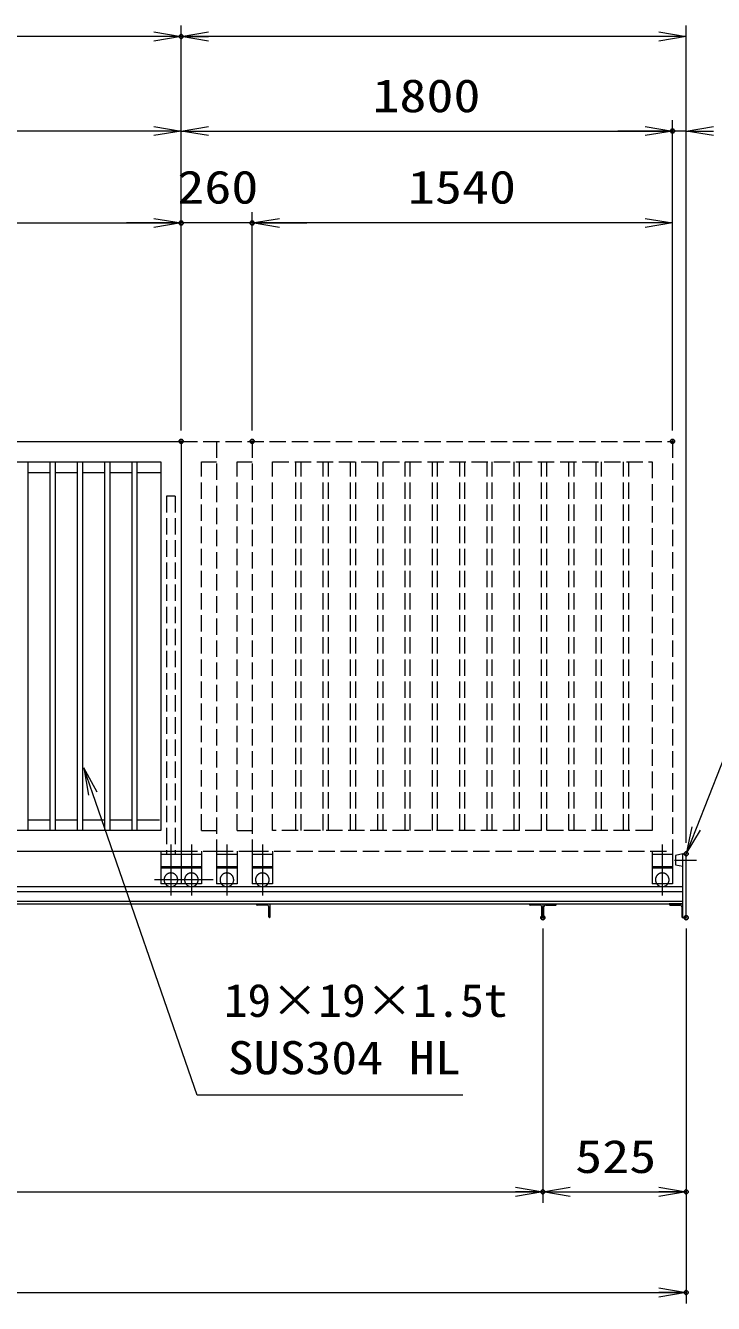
# Model space of a CAD drawing. Units: millimetres at full size. Extents: x -11880 to 11880, y -8400 to 8400.
# Drawn here: x 4383 to 6903, y 755 to 5434 of the extents above; entities that cross this region are included whole.
import ezdxf
from ezdxf.enums import TextEntityAlignment as Align

# ---------------------------------------------------------------- set-up
doc = ezdxf.new("R2010")
doc.units = ezdxf.units.MM
doc.header["$LTSCALE"] = 30
doc.header["$PDMODE"] = 32
doc.header["$PDSIZE"] = 15
for name, pattern in [('USER1', [10.7, 5, -2.5, 0.7, -2.5]), ('USER2', [2.7, 2, -0.7]), ('USER4', [80, 60, -20]), ('USER5', [160, 100, -20, 20, -20]), ('USER6', [200, 100, -20, 20, -20, 20, -20])]:
    doc.linetypes.add(name, pattern=pattern)
for name, color, linetype, lineweight in [('0-1_外形線', 7, 'Continuous', 18), ('0-2_01', 4, 'Continuous', 18), ('0-3_軸線', 6, 'USER1', 18), ('0-4_隠れ線', 4, 'USER2', 18), ('0-8_寸法線', 3, 'Continuous', 18), ('0-9_0', 7, 'Continuous', 18)]:
    doc.layers.add(name, color=color, linetype=linetype, lineweight=lineweight)
doc.layers.add('0-A_DEFPOINTS', color=7, linetype='Continuous')
doc.styles.add('ＭＳ ゴシック', font='')
doc.styles.get('ＭＳ ゴシック').set_extended_font_data('MS Gothic')

# ---------------------------------------------------------------- blocks, each defined once
blk = doc.blocks.new('_OPEN')
at = {"layer": '0-9_0'}
blk.add_line((0, 0), (-30, 0), dxfattribs=at)
blk.add_lwpolyline([(-30, 5), (0, 0), (-30, -5)], dxfattribs=at)
blk = doc.blocks.new('S163')
at = {"layer": '0-8_寸法線'}
for points in [[(9983341.4, -16180421.1), (9954159.8, -16180421.1), (9942669.2, -16147333.1), (9941685, -16144499.1)], [(9943141.5, -16147169.1), (9941685, -16144499.1), (9942196.8, -16147497.1)]]:
    blk.add_lwpolyline(points, dxfattribs=at)
at = {"layer": '0-8_寸法線', "color": 254, "style": 'ＭＳ ゴシック'}
for s, width, p in [('19×19×1.5t', 1.05, (9957075.8, -16172930.5)), ('SUS304 HL', 1.15, (9957507.8, -16179230.5))]:
    blk.add_text(s, height=3637, dxfattribs=dict(at, width=width)).set_placement(p, align=Align.BOTTOM_LEFT)
blk = doc.blocks.new('S165')
at = {"layer": '0-8_寸法線'}
for points in [[(10045810.1, -16137370.2), (10014410.9, -16137370.2), (10008983.9, -16151139.7), (10007883.8, -16153930.7)], [(10008518.7, -16150956.4), (10007883.8, -16153930.7), (10009449, -16151323)]]:
    blk.add_lwpolyline(points, dxfattribs=at)
at = {"layer": '0-8_寸法線', "color": 254, "style": 'ＭＳ ゴシック', "width": 0.75}
blk.add_text('引込時ストッパ－', height=3637, dxfattribs=at).set_placement((10017989.3, -16136179.6), align=Align.BOTTOM_LEFT)

msp = doc.modelspace()

# ---------------------------------------------------------------- linework, layer by layer
at = {"layer": '0-1_外形線'}
for p, q in [((4953.29, 3911.31), (4953.29, 2411.31)), ((4392.79, 2486.31), (4392.79, 3836.31)), ((4473.79, 3796.31), (4392.79, 3796.31)), ((4473.79, 2486.31), (4473.79, 3836.31)), ((4492.79, 2486.31), (4492.79, 3836.31)), ((4573.79, 3796.31), (4492.79, 3796.31)), ((4573.79, 2486.31), (4573.79, 3836.31)), ((4592.79, 2486.31), (4592.79, 3836.31)), ((4673.79, 3796.31), (4592.79, 3796.31)), ((4673.79, 2486.31), (4673.79, 3836.31)), ((4692.79, 2486.31), (4692.79, 3836.31)), ((4773.79, 3796.31), (4692.79, 3796.31)), ((4773.79, 2486.31), (4773.79, 3836.31)), ((4792.79, 2486.31), (4792.79, 3836.31)), ((4878.29, 3796.31), (4792.79, 3796.31)), ((4392.79, 2526.31), (4473.79, 2526.31)), ((4492.79, 2526.31), (4573.79, 2526.31)), ((4592.79, 2526.31), (4673.79, 2526.31)), ((4692.79, 2526.31), (4773.79, 2526.31)), ((4792.79, 2526.31), (4873.79, 2526.31)), ((3488.29, 2411.31), (4953.29, 2411.31)), ((6791.29, 2167.81), (6791.29, 2401.31)), ((6791.29, 2401.31), (6803.29, 2401.31)), ((6803.29, 2167.81), (6803.29, 2401.31)), ((878.29, 2281.31), (6791.29, 2281.31)), ((878.29, 2263.81), (6791.29, 2263.81)), ((878.29, 2228.11), (6791.29, 2228.11)), ((5267.79, 2213.81), (5231.29, 2213.81)), ((5274.29, 2170.81), (5274.29, 2207.31)), ((6228.29, 2216.81), (6228.29, 2217.81)), ((6267.79, 2213.81), (6231.29, 2213.81)), ((6274.29, 2170.81), (6274.29, 2207.31)), ((6278.29, 2217.81), (6278.29, 2167.81)), ((6278.29, 2217.81), (6278.29, 2167.81)), ((6282.29, 2170.81), (6282.29, 2207.31)), ((6288.79, 2213.81), (6325.29, 2213.81)), ((6328.29, 2216.81), (6328.29, 2217.81)), ((6744.29, 2213.81), (6780.79, 2213.81)), ((6787.29, 2207.31), (6787.29, 2170.81)), ((6278.29, 2167.81), (6277.29, 2167.81)), ((6278.29, 2167.81), (6279.29, 2167.81)), ((6791.29, 2167.81), (6803.29, 2167.81))]:
    msp.add_line(p, q, dxfattribs=at)
for points in [[(3162.12, 3911.31), (3413.29, 3911.31), (4953.29, 3911.31)], [(6791.29, 2400.81), (6764.29, 2395.81), (6764.29, 2360.81), (6791.29, 2355.81)], [(878.29, 2167.81), (878.29, 2217.81), (6791.29, 2217.81)], [(5278.29, 2217.81), (5278.29, 2167.81), (5277.29, 2167.81)], [(6791.29, 2217.81), (6741.29, 2217.81), (6741.29, 2216.81)], [(6790.29, 2167.81), (6791.29, 2167.81), (6791.29, 2217.81)]]:
    msp.add_lwpolyline(points, dxfattribs=at)
msp.add_lwpolyline([(4878.29, 2486.31), (3488.29, 2486.31), (3488.29, 3836.31), (4878.29, 3836.31)], close=True, dxfattribs=at)
for centre, radius, start, end in [((5231.29, 2216.81), 3, 180, 270), ((5267.79, 2207.31), 6.5, 0, 90), ((6231.29, 2216.81), 3, 180, 270), ((6267.79, 2207.31), 6.5, 0, 90), ((6288.79, 2207.31), 6.5, 90, 180), ((6325.29, 2216.81), 3, 270, 0), ((6744.29, 2216.81), 3, 180, 270), ((6780.79, 2207.31), 6.5, 0, 90), ((5277.29, 2170.81), 3, 180, 270), ((6277.29, 2170.81), 3, 180, 270), ((6279.29, 2170.81), 3, 270, 0), ((6790.29, 2170.81), 3, 180, 270)]:
    msp.add_arc(centre, radius, start, end, dxfattribs=at)
at = {"layer": '0-2_01', "linetype": 'USER5'}
for p, q in [((4915.79, 2435.63), (4915.79, 2248.52)), ((4990.79, 2435.63), (4990.79, 2248.52)), ((5120.79, 2435.63), (5120.79, 2248.52)), ((5250.79, 2435.63), (5250.79, 2248.52)), ((6715.78, 2435.63), (6715.78, 2248.52)), ((4980.89, 2306.31), (4855.56, 2306.31)), ((5070.89, 2306.31), (4933.56, 2306.31))]:
    msp.add_line(p, q, dxfattribs=at)
at = {"layer": '0-2_01', "color": 7}
for p, q in [((4878.29, 2411.31), (4878.29, 2291.31)), ((4953.29, 2399.31), (4878.29, 2399.31)), ((4953.29, 2354.31), (4878.29, 2354.31))]:
    msp.add_line(p, q, dxfattribs=at)
at = {"layer": '0-2_01', "linetype": 'USER6'}
for p, q in [((5028.29, 2399.31), (4953.29, 2399.31)), ((5028.29, 2411.31), (5028.29, 2291.31)), ((5083.29, 2411.31), (5083.29, 2291.31)), ((5158.29, 2399.31), (5083.29, 2399.31)), ((5213.29, 2411.31), (5213.29, 2291.31)), ((5288.29, 2399.31), (5213.29, 2399.31)), ((6678.28, 2411.31), (6678.28, 2291.31)), ((6753.29, 2399.31), (6678.28, 2399.31)), ((5028.29, 2354.31), (4953.29, 2354.31)), ((5028.29, 2348.31), (4953.29, 2348.31)), ((5158.29, 2354.31), (5083.29, 2354.31)), ((5158.29, 2348.31), (5083.29, 2348.31)), ((5288.29, 2354.31), (5213.29, 2354.31)), ((5288.29, 2348.31), (5213.29, 2348.31)), ((6753.29, 2354.31), (6678.28, 2354.31)), ((6753.29, 2348.31), (6678.28, 2348.31)), ((5028.29, 2291.31), (4953.29, 2291.31))]:
    msp.add_line(p, q, dxfattribs=at)
at = {"layer": '0-2_01', "linetype": 'USER4'}
msp.add_line((4953.29, 2348.31), (4878.29, 2348.31), dxfattribs=at)
at = {"layer": '0-2_01', "color": 7}
msp.add_lwpolyline([(4953.29, 2411.31), (4953.29, 2291.31), (4878.29, 2291.31)], dxfattribs=at)
at = {"layer": '0-2_01', "linetype": 'USER6'}
for points in [[(5158.29, 2411.31), (5158.29, 2291.31), (5083.29, 2291.31)], [(5288.29, 2411.31), (5288.29, 2291.31), (5213.29, 2291.31)], [(6753.29, 2411.31), (6753.29, 2291.31), (6678.28, 2291.31)]]:
    msp.add_lwpolyline(points, dxfattribs=at)
at = {"layer": '0-2_01', "linetype": 'USER4'}
msp.add_arc((4915.79, 2306.31), 25, 323.1301, 216.8699, dxfattribs=at)
at = {"layer": '0-2_01', "linetype": 'USER6'}
for centre, start, end in [((4990.79, 2306.31), 323.1301, 216.8699), ((5120.79, 2306.31), 323.1301, 216.8699), ((5250.79, 2306.31), 323.1301, 216.8699), ((6715.78, 2306.31), 323.1301, 216.8699), ((4990.79, 2306.31), 216.8699, 323.1301), ((5120.79, 2306.31), 216.8699, 323.1301), ((5250.79, 2306.31), 216.8699, 323.1301), ((6715.78, 2306.31), 216.8699, 323.1301)]:
    msp.add_arc(centre, 25, start, end, dxfattribs=at)
at = {"layer": '0-2_01', "color": 7}
msp.add_arc((4915.79, 2306.31), 25, 216.8699, 323.1301, dxfattribs=at)
at = {"layer": '0-3_軸線'}
msp.add_line((6760.85, 2378.31), (6841.29, 2378.31), dxfattribs=at)
at = {"layer": '0-4_隠れ線'}
for p, q in [((4953.29, 3911.31), (6753.29, 3911.31)), ((5083.29, 3911.31), (5083.29, 2411.31)), ((5213.29, 3911.31), (5213.29, 2411.31)), ((6753.29, 3911.31), (6753.29, 2411.31)), ((5373.79, 2486.31), (5373.79, 3836.31)), ((5392.79, 2486.31), (5392.79, 3836.31)), ((5473.79, 2486.31), (5473.79, 3836.31)), ((5492.79, 2486.31), (5492.79, 3836.31)), ((5573.79, 2486.31), (5573.79, 3836.31)), ((5592.79, 2486.31), (5592.79, 3836.31)), ((5673.79, 2486.31), (5673.79, 3836.31)), ((5692.79, 2486.31), (5692.79, 3836.31)), ((5773.79, 2486.31), (5773.79, 3836.31)), ((5792.79, 2486.31), (5792.79, 3836.31)), ((5873.79, 2486.31), (5873.79, 3836.31)), ((5892.79, 2486.31), (5892.79, 3836.31)), ((5973.79, 2486.31), (5973.79, 3836.31)), ((5992.79, 2486.31), (5992.79, 3836.31)), ((6073.79, 2486.31), (6073.79, 3836.31)), ((6092.79, 2486.31), (6092.79, 3836.31)), ((6173.79, 2486.31), (6173.79, 3836.31)), ((6192.79, 2486.31), (6192.79, 3836.31)), ((6273.79, 2486.31), (6273.79, 3836.31)), ((6292.79, 2486.31), (6292.79, 3836.31)), ((6373.79, 2486.31), (6373.79, 3836.31)), ((6392.79, 2486.31), (6392.79, 3836.31)), ((6473.79, 2486.31), (6473.79, 3836.31)), ((6492.79, 2486.31), (6492.79, 3836.31)), ((6573.79, 2486.31), (6573.79, 3836.31)), ((6592.79, 2486.31), (6592.79, 3836.31)), ((4931.79, 3711.31), (4931.79, 2399.31)), ((5028.29, 2486.31), (5083.29, 2486.31)), ((5158.29, 2486.31), (5213.29, 2486.31)), ((5213.29, 2411.31), (6753.29, 2411.31))]:
    msp.add_line(p, q, dxfattribs=at)
for points in [[(5028.29, 2486.31), (5028.29, 3836.31), (5083.29, 3836.31)], [(5158.29, 2486.31), (5158.29, 3836.31), (5213.29, 3836.31)], [(4931.79, 3711.31), (4899.79, 3711.31), (4899.79, 2399.31)], [(4953.29, 2411.31), (5083.29, 2411.31), (5213.29, 2411.31)]]:
    msp.add_lwpolyline(points, dxfattribs=at)
msp.add_lwpolyline([(6678.28, 2486.31), (5288.29, 2486.31), (5288.29, 3836.31), (6678.28, 3836.31)], close=True, dxfattribs=at)
at = {"layer": '0-8_寸法線'}
for p, q in [((4953.29, 3951.31), (4953.29, 5433.94)), ((4953.29, 3951.31), (4953.29, 5433.94)), ((6803.29, 2441.31), (6803.29, 5433.94)), ((4953.29, 5393.94), (-3196.71, 5393.94)), ((6803.29, 5393.94), (4953.29, 5393.94)), ((4953.29, 3951.31), (4953.29, 5087.64)), ((4953.29, 3951.31), (4953.29, 5087.64)), ((6753.29, 3951.31), (6753.29, 5087.64)), ((6753.29, 3951.31), (6753.29, 5087.64)), ((6803.29, 2441.31), (6803.29, 5087.64)), ((4953.29, 5047.64), (883.29, 5047.64)), ((4953.29, 5047.64), (6753.29, 5047.64)), ((6653.29, 5047.64), (6553.29, 5047.64)), ((6803.29, 5047.64), (6753.29, 5047.64)), ((4953.29, 3951.31), (4953.29, 4751.31)), ((4953.29, 3951.31), (4953.29, 4751.31)), ((5213.29, 3951.31), (5213.29, 4751.31)), ((5213.29, 3951.31), (5213.29, 4751.31)), ((6753.29, 3951.31), (6753.29, 4751.31)), ((3413.29, 4711.31), (4953.29, 4711.31)), ((4853.29, 4711.31), (4753.29, 4711.31)), ((5213.29, 4711.31), (4953.29, 4711.31)), ((6753.29, 4711.31), (5213.29, 4711.31)), ((5313.29, 4711.31), (5413.29, 4711.31)), ((6278.29, 2127.81), (6278.29, 1123.81)), ((6278.29, 2127.81), (6278.29, 1123.81)), ((6803.29, 2127.81), (6803.29, 1123.81)), ((6803.29, 2127.81), (6803.29, 755.22)), ((878.29, 1163.81), (6278.29, 1163.81)), ((6278.29, 1163.81), (6803.29, 1163.81)), ((-5046.71, 795.22), (6803.29, 795.22))]:
    msp.add_line(p, q, dxfattribs=at)
at = {"layer": '0-A_DEFPOINTS'}
for p in [(4953.29, 5393.94), (6753.29, 5047.64), (4953.29, 4711.31), (5213.29, 4711.31), (4953.29, 3911.31), (5213.29, 3911.31), (6753.29, 3911.31), (6803.29, 2401.31), (6278.29, 2167.81), (6803.29, 2167.81), (6278.29, 1163.81), (6803.29, 1163.81), (6803.29, 795.22)]:
    msp.add_point(p, dxfattribs=at)

# ---------------------------------------------------------------- block references
at = {"layer": '0-8_寸法線'}
for name, p, xscale, yscale in [('_OPEN', (4953.29, 5393.94), 3.333333, 3.333333), ('_OPEN', (6803.29, 5393.94), 3.333333, 3.333333), ('_OPEN', (4953.29, 5047.64), 3.333333, 3.333333), ('_OPEN', (6753.29, 5047.64), 3.333333, 3.333333), ('_OPEN', (6753.29, 5047.64), 3.333333, 3.333333), ('_OPEN', (4953.29, 4711.31), 3.333333, 3.333333), ('_OPEN', (4953.29, 4711.31), 3.333333, 3.333333), ('_OPEN', (6753.29, 4711.31), 3.333333, 3.333333), ('S165', (-326792.84, 540865.67), 0.03333333, 0.03333333), ('S163', (-326792.84, 540865.67), 0.03333333, 0.03333333), ('_OPEN', (6278.29, 1163.81), 3.333333, 3.333333), ('_OPEN', (6803.29, 1163.81), 3.333333, 3.333333), ('_OPEN', (6803.29, 795.22), 3.333333, 3.333333)]:
    msp.add_blockref(name, p, dxfattribs=dict(at, xscale=xscale, yscale=yscale))
at = {"layer": '0-8_寸法線', "xscale": 3.333333, "yscale": 3.333333, "rotation": 180}
for p in [(4953.29, 5393.94), (4953.29, 5047.64), (6803.29, 5047.64), (5213.29, 4711.31), (5213.29, 4711.31), (6278.29, 1163.81)]:
    msp.add_blockref('_OPEN', p, dxfattribs=at)

# ---------------------------------------------------------------- texts
at = {"layer": '0-8_寸法線', "color": 254, "style": 'ＭＳ ゴシック', "width": 1.2}
for s, p in [('1800', (5654.09, 5080.32)), ('260', (4939.29, 4745.62)), ('1540', (5784.09, 4745.62)), ('525', (6396.79, 1196.5))]:
    msp.add_text(s, height=121.2, dxfattribs=at).set_placement(p, align=Align.BOTTOM_LEFT)

doc.saveas('drawing.dxf')
